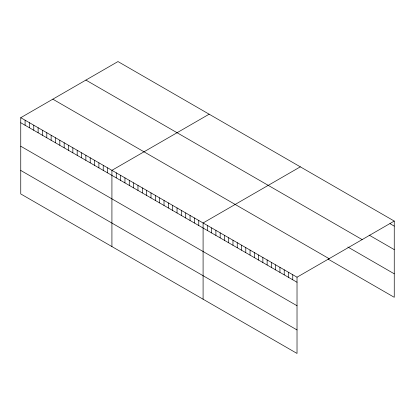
<?xml version="1.0" encoding="UTF-8"?>
<svg xmlns="http://www.w3.org/2000/svg" width="415" height="415" viewBox="0 0 415 415"><rect width="100%" height="100%" fill="white"/><g stroke="black" fill="none" stroke-linecap="round" stroke-linejoin="round"><path stroke-width="0.62" d="M20.75 117.694L297.021 277.199L297.021 353.44L20.75 193.935L20.75 117.694L117.979 61.56L394.25 221.065L394.25 297.306L328.068 259.095M209.15 114.198L111.92 170.332L111.92 246.572M300.32 166.835L203.091 222.969L203.091 299.205M297.021 277.199L394.25 221.065M389.981 223.649L394.25 226.118M369.163 235.123L394.25 249.607M85.895 80.085L362.165 239.59M347.817 247.003L394.25 273.812M52.835 99.175L329.105 258.675M20.75 122.747L297.021 282.252M20.75 146.236L297.021 305.741M20.75 170.441L297.021 329.946M292.751 274.735L292.751 279.783M288.482 272.271L288.482 277.319M284.213 269.807L284.213 274.855M279.943 267.338L279.943 272.39M275.674 264.874L275.674 269.926M271.405 262.41L271.405 267.457M267.136 259.946L267.136 264.993M262.866 257.482L262.866 262.529M258.597 255.018L258.597 260.065M254.328 252.548L254.328 257.601M250.053 250.084L250.053 255.132M245.784 247.62L245.784 252.668M241.514 245.156L241.514 250.204M237.245 242.692L237.245 247.739M232.976 240.223L232.976 245.275M228.707 237.759L228.707 242.806M224.437 235.295L224.437 240.342M220.168 232.831L220.168 237.878M215.899 230.367L215.899 235.414M211.629 227.897L211.629 232.95M207.36 225.433L207.36 230.486M198.749 220.464L198.749 225.511M194.407 217.958L194.407 223.005M190.065 215.447L190.065 220.5M185.723 212.942L185.723 217.994M181.381 210.436L181.381 215.484M177.039 207.931L177.039 212.978M172.697 205.425L172.697 210.472M168.36 202.919L168.36 207.967M164.018 200.409L164.018 205.461M159.676 197.903L159.676 202.956M155.335 195.398L155.335 200.445M150.993 192.892L150.993 197.939M146.651 190.386L146.651 195.434M142.309 187.876L142.309 192.928M137.967 185.37L137.967 190.423M133.625 182.865L133.625 187.912M129.283 180.359L129.283 185.406M124.946 177.853L124.946 182.901M120.604 175.348L120.604 180.395M116.262 172.837L116.262 177.89M107.578 167.826L107.578 172.873M103.236 165.32L103.236 170.368M98.895 162.815L98.895 167.862M94.553 160.309L94.553 165.357M90.211 157.799L90.211 162.851M85.869 155.293L85.869 160.34M81.532 152.787L81.532 157.835M77.19 150.282L77.19 155.329M72.848 147.776L72.848 152.824M68.506 145.266L68.506 150.318M64.164 142.76L64.164 147.813M59.822 140.254L59.822 145.302M55.48 137.749L55.48 142.796M51.138 135.243L51.138 140.291M46.796 132.738L46.796 137.785M42.455 130.227L42.455 135.28M38.118 127.721L38.118 132.774M33.776 125.216L33.776 130.263M29.434 122.71L29.434 127.758M25.092 120.205L25.092 125.252"/></g></svg>
